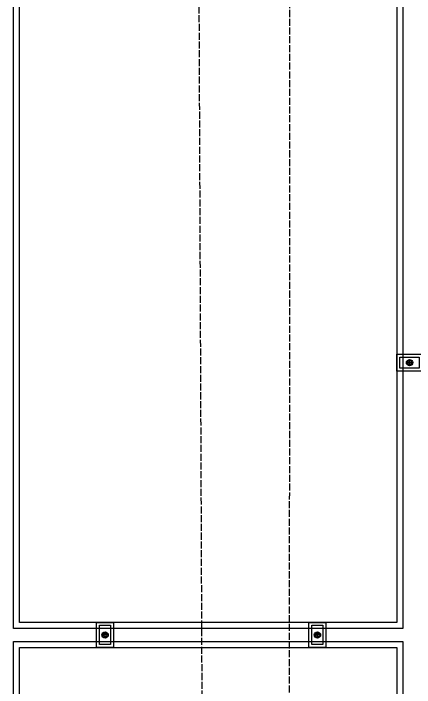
# Model space of a CAD drawing. Header units: millimetres. Extents: x 185509 to 291328, y 95263 to 331092.
# Drawn here: x 258517 to 259202, y 151855 to 153007 of the extents above; entities that cross this region are included whole.
import ezdxf

# ---------------------------------------------------------------- set-up
doc = ezdxf.new("R2010")
doc.units = ezdxf.units.MM
doc.linetypes.add('ACAD_ISO02W100', pattern=[15, 12, -3])
doc.layers.add('Cables string 1', color=20, linetype='ACAD_ISO02W100')
doc.layers.add('Cqbles string 2', color=72, linetype='ACAD_ISO02W100')

msp = doc.modelspace()

# ---------------------------------------------------------------- linework, layer by layer
for p, q in [((259190.392, 152410.242), (259197.181, 152410.242)), ((259193.787, 152406.847), (259193.787, 152413.637)), ((258673.705, 151941.196), (258673.705, 151947.986)), ((259036.399, 151941.196), (259036.399, 151947.986)), ((258677.1, 151944.591), (258670.31, 151944.591)), ((259039.794, 151944.591), (259033.004, 151944.591))]:
    msp.add_line(p, q)
for points in [[(258517.249, 151955.687), (258517.249, 154339.687), (259182.32, 154339.687), (259182.32, 151955.687)], [(258527.249, 151965.687), (258527.249, 154329.687), (259172.32, 154329.687), (259172.32, 151965.687)], [(259172.32, 152395.723), (259172.32, 152424.761), (259215.253, 152424.761), (259215.253, 152395.723)], [(259177.387, 152400.79), (259177.387, 152419.693), (259210.186, 152419.693), (259210.186, 152400.79)], [(258688.224, 151923.125), (258659.186, 151923.125), (258659.186, 151966.058), (258688.224, 151966.058)], [(258683.157, 151928.192), (258664.254, 151928.192), (258664.254, 151960.991), (258683.157, 151960.991)], [(259050.918, 151923.125), (259021.88, 151923.125), (259021.88, 151966.058), (259050.918, 151966.058)], [(259045.851, 151928.192), (259026.948, 151928.192), (259026.948, 151960.991), (259045.851, 151960.991)], [(258517.249, 149549.125), (258517.249, 151933.125), (259182.32, 151933.125), (259182.32, 149549.125)], [(258527.249, 149559.125), (258527.249, 151923.125), (259172.32, 151923.125), (259172.32, 149559.125)]]:
    msp.add_lwpolyline(points, close=True)
for centre, radius in [((259193.787, 152410.242), 5.395), ((259193.787, 152410.242), 3.395), ((258673.705, 151944.591), 5.395), ((258673.705, 151944.591), 3.395), ((259036.399, 151944.591), 5.395), ((259036.399, 151944.591), 3.395)]:
    msp.add_circle(centre, radius)
at = {"layer": 'Cables string 1'}
msp.add_line((258750.545, 173074.301), (258847.955, 149662.957), dxfattribs=at)
at = {"layer": 'Cqbles string 2'}
msp.add_line((258999.393, 173173.363), (258987.092, 149658.991), dxfattribs=at)

doc.saveas('drawing.dxf')
